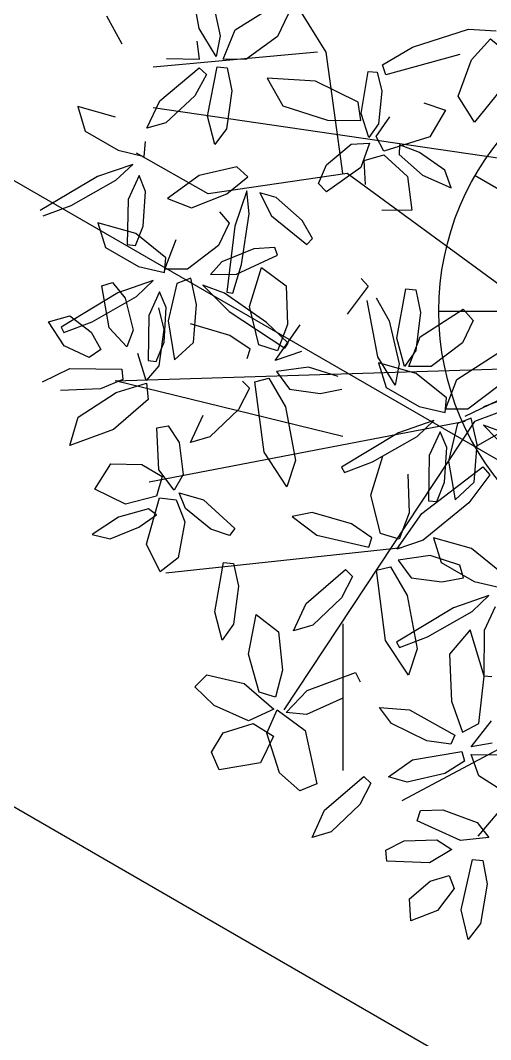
# Model space of a CAD drawing. Extents: x 8365 to 8547, y -347 to -272.
# Drawn here: x 8498.463 to 8498.983, y -328.257 to -327.13 of the extents above; entities that cross this region are included whole.
import ezdxf

# ---------------------------------------------------------------- set-up
doc = ezdxf.new("R2010")
doc.units = 0
doc.layers.get('0').update_dxf_attribs({"linetype": 'CONTINUOUS'})
doc.layers.add('1', color=7, linetype='CONTINUOUS')

msp = doc.modelspace()

# ---------------------------------------------------------------- linework, layer by layer
at = {"color": 44}
for p, q in [((8498.8009, -327.1648), (8498.7076, -327.0138)), ((8498.7915, -327.1648), (8498.6098, -327.1815)), ((8498.8195, -327.299), (8498.8009, -327.1648)), ((8499.1085, -327.299), (8498.6098, -327.2263)), ((8498.6704, -327.3214), (8498.5911, -327.2766)), ((8498.8242, -327.299), (8498.6704, -327.3214)), ((8499.0946, -327.497), (8498.8242, -327.299)), ((8498.9753, -327.5567), (8499.2307, -327.4626)), ((8499.2363, -327.4715), (8498.965, -327.5731)), ((8498.5678, -327.5283), (8499.067, -327.5129)), ((8498.9547, -327.5674), (8499.067, -327.5129)), ((8498.8195, -327.5898), (8498.5678, -327.5283)), ((8498.9547, -327.573), (8498.6051, -327.6402)), ((8498.965, -327.5731), (8498.7542, -327.8918)), ((8499.3221, -327.616), (8498.9686, -328.0316)), ((8498.8847, -327.7129), (8498.6238, -327.7408)), ((8498.8195, -327.7969), (8498.8195, -327.9589)), ((8499.0945, -327.8806), (8498.8847, -327.9925))]:
    msp.add_line(p, q, dxfattribs=at)
at = {"color": 60}
for p, q in [((8498.6604, -327.1384), (8498.6494, -327.0758)), ((8498.6733, -327.0988), (8498.6839, -327.1465)), ((8498.7003, -327.1399), (8498.7484, -327.1101)), ((8498.5581, -327.1246), (8498.575, -327.1554)), ((8498.7591, -327.1227), (8498.747, -327.1473)), ((8498.6793, -327.1696), (8498.6604, -327.1384)), ((8498.6872, -327.1725), (8498.7003, -327.1399)), ((8498.8963, -327.1591), (8498.9584, -327.1394)), ((8498.9584, -327.1394), (8498.989, -327.141)), ((8498.6839, -327.1465), (8498.6793, -327.1696)), ((8498.747, -327.1473), (8498.7122, -327.173)), ((8498.9616, -327.1731), (8498.9826, -327.1501)), ((8498.9826, -327.1501), (8498.9994, -327.1639)), ((8498.6608, -327.1726), (8498.6583, -327.1524)), ((8498.8632, -327.1789), (8498.8963, -327.1591)), ((8498.6243, -327.1718), (8498.6608, -327.1726)), ((8498.7122, -327.173), (8498.6872, -327.1725)), ((8498.9487, -327.1674), (8498.867, -327.1898)), ((8498.947, -327.2133), (8498.9616, -327.1731)), ((8498.6169, -327.2186), (8498.6607, -327.1819)), ((8498.6607, -327.1819), (8498.6685, -327.1896)), ((8498.6699, -327.2354), (8498.6806, -327.1811)), ((8498.6806, -327.1811), (8498.6915, -327.1821)), ((8498.6915, -327.1821), (8498.6965, -327.2074)), ((8498.867, -327.1898), (8498.8632, -327.1789)), ((8498.6685, -327.1896), (8498.6559, -327.2129)), ((8498.7892, -327.1967), (8498.7357, -327.1936)), ((8498.7357, -327.1936), (8498.7531, -327.2241)), ((8498.8363, -327.22), (8498.7892, -327.1967)), ((8498.8398, -327.2326), (8498.8475, -327.1861)), ((8498.8475, -327.1861), (8498.8573, -327.1867)), ((8498.8573, -327.1867), (8498.8626, -327.208)), ((8498.6965, -327.2074), (8498.6907, -327.2495)), ((8498.8626, -327.208), (8498.8587, -327.244)), ((8498.9932, -327.2071), (8498.9648, -327.2423)), ((8498.6026, -327.2488), (8498.6169, -327.2186)), ((8498.6559, -327.2129), (8498.6238, -327.2429)), ((8498.9648, -327.2423), (8498.947, -327.2133)), ((8498.5681, -327.2368), (8498.5264, -327.2247)), ((8498.5264, -327.2247), (8498.5346, -327.252)), ((8498.7531, -327.2241), (8498.8026, -327.2398)), ((8498.8391, -327.2402), (8498.8363, -327.22)), ((8498.9088, -327.2206), (8498.9328, -327.2289)), ((8498.9328, -327.2289), (8498.9154, -327.2584)), ((8498.678, -327.2668), (8498.6699, -327.2354)), ((8498.8026, -327.2398), (8498.8391, -327.2402)), ((8498.848, -327.259), (8498.8398, -327.2326)), ((8498.8563, -327.2579), (8498.8715, -327.2362)), ((8498.5346, -327.252), (8498.571, -327.2732)), ((8498.6238, -327.2429), (8498.6026, -327.2488)), ((8498.6907, -327.2495), (8498.678, -327.2668)), ((8498.8587, -327.244), (8498.848, -327.259)), ((8498.5998, -327.2801), (8498.6012, -327.2637)), ((8498.8646, -327.2742), (8498.8563, -327.2579)), ((8498.9154, -327.2584), (8498.8646, -327.2742)), ((8498.571, -327.2732), (8498.5998, -327.2801)), ((8498.8015, -327.2894), (8498.8287, -327.2666)), ((8498.8287, -327.2666), (8498.8487, -327.2653)), ((8498.8487, -327.2653), (8498.8391, -327.2921)), ((8498.8821, -327.2671), (8498.8816, -327.2779)), ((8498.904, -327.2758), (8498.8821, -327.2671)), ((8498.9321, -327.2952), (8498.904, -327.2758)), ((8498.8431, -327.2847), (8498.8648, -327.2781)), ((8498.8444, -327.311), (8498.8431, -327.2847)), ((8498.8648, -327.2781), (8498.8909, -327.3021)), ((8498.8816, -327.2779), (8498.9074, -327.3007)), ((8498.5871, -327.2889), (8498.5481, -327.3022)), ((8498.5685, -327.3064), (8498.5871, -327.2889)), ((8498.7021, -327.2915), (8498.6606, -327.3012)), ((8498.7142, -327.3027), (8498.7021, -327.2915)), ((8498.7925, -327.3098), (8498.8015, -327.2894)), ((8498.8391, -327.2921), (8498.8013, -327.3191)), ((8498.9393, -327.3147), (8498.9321, -327.2952)), ((8498.5481, -327.3022), (8498.4849, -327.3399)), ((8498.5192, -327.3342), (8498.5685, -327.3064)), ((8498.5941, -327.3013), (8498.5819, -327.3275)), ((8498.6014, -327.3188), (8498.5941, -327.3013)), ((8498.6606, -327.3012), (8498.6254, -327.3267)), ((8498.6911, -327.3213), (8498.7142, -327.3027)), ((8498.8909, -327.3021), (8498.8955, -327.3395)), ((8498.9074, -327.3007), (8498.9393, -327.3147)), ((8498.5987, -327.357), (8498.6014, -327.3188)), ((8498.7133, -327.3182), (8498.6999, -327.3571)), ((8498.7158, -327.3436), (8498.7133, -327.3182)), ((8498.7458, -327.3253), (8498.7275, -327.3202)), ((8498.7275, -327.3202), (8498.7407, -327.3459)), ((8498.8013, -327.3191), (8498.7925, -327.3098)), ((8498.5819, -327.3275), (8498.581, -327.3774)), ((8498.6254, -327.3267), (8498.652, -327.3369)), ((8498.652, -327.3369), (8498.6911, -327.3213)), ((8498.7743, -327.3508), (8498.7458, -327.3253)), ((8498.4881, -327.3458), (8498.5192, -327.3342)), ((8498.683, -327.3414), (8498.6938, -327.3538)), ((8498.8955, -327.3395), (8498.8624, -327.34)), ((8498.5905, -327.3653), (8498.5487, -327.3535)), ((8498.5487, -327.3535), (8498.5571, -327.3807)), ((8498.6938, -327.3538), (8498.6821, -327.3786)), ((8498.7075, -327.3996), (8498.7158, -327.3436)), ((8498.7407, -327.3459), (8498.7795, -327.3773)), ((8498.7859, -327.3707), (8498.7743, -327.3508)), ((8498.5901, -327.3784), (8498.5987, -327.357)), ((8498.6238, -327.392), (8498.5905, -327.3653)), ((8498.6999, -327.3571), (8498.691, -327.4301)), ((8498.6227, -327.4046), (8498.6353, -327.3718)), ((8498.7795, -327.3773), (8498.7859, -327.3707)), ((8498.5571, -327.3807), (8498.5936, -327.4018)), ((8498.581, -327.3774), (8498.5901, -327.3784)), ((8498.6821, -327.3786), (8498.6477, -327.4048)), ((8498.7211, -327.3822), (8498.6855, -327.3964)), ((8498.7441, -327.3807), (8498.7211, -327.3822)), ((8498.7471, -327.3893), (8498.7441, -327.3807)), ((8498.6224, -327.4085), (8498.6238, -327.392)), ((8498.6855, -327.3964), (8498.6729, -327.4106)), ((8498.6976, -327.4312), (8498.7075, -327.3996)), ((8498.7018, -327.4101), (8498.7471, -327.3893)), ((8498.5936, -327.4018), (8498.6224, -327.4085)), ((8498.6477, -327.4048), (8498.6227, -327.4046)), ((8498.6729, -327.4106), (8498.7018, -327.4101)), ((8498.7161, -327.446), (8498.7293, -327.4028)), ((8498.7293, -327.4028), (8498.7566, -327.423)), ((8498.5529, -327.423), (8498.5646, -327.4194)), ((8498.5646, -327.4194), (8498.5787, -327.4369)), ((8498.6097, -327.4173), (8498.5708, -327.4308)), ((8498.5913, -327.435), (8498.6097, -327.4173)), ((8498.6359, -327.4205), (8498.6261, -327.462)), ((8498.6513, -327.4147), (8498.6359, -327.4205)), ((8498.6577, -327.4436), (8498.6513, -327.4147)), ((8498.8396, -327.4149), (8498.8473, -327.4236)), ((8498.5708, -327.4308), (8498.5079, -327.4689)), ((8498.5611, -327.4695), (8498.5529, -327.423)), ((8498.6168, -327.4297), (8498.6048, -327.456)), ((8498.6242, -327.4472), (8498.6168, -327.4297)), ((8498.6886, -327.4314), (8498.6647, -327.4223)), ((8498.6647, -327.4223), (8498.6937, -327.4516)), ((8498.7351, -327.4637), (8498.6886, -327.4314)), ((8498.691, -327.4301), (8498.6976, -327.4312)), ((8498.7566, -327.423), (8498.7581, -327.4658)), ((8498.8473, -327.4236), (8498.824, -327.4544)), ((8498.8792, -327.481), (8498.8891, -327.4265)), ((8498.8891, -327.4265), (8498.9, -327.4274)), ((8498.9, -327.4274), (8498.9054, -327.4526)), ((8498.5421, -327.463), (8498.5913, -327.435)), ((8498.5787, -327.4369), (8498.5875, -327.472)), ((8498.6543, -327.4856), (8498.6577, -327.4436)), ((8498.8581, -327.5017), (8498.8462, -327.4393)), ((8498.8562, -327.4365), (8498.8705, -327.462)), ((8498.6048, -327.456), (8498.6041, -327.5058)), ((8498.6155, -327.4474), (8498.6216, -327.4715)), ((8498.6217, -327.4854), (8498.6242, -327.4472)), ((8498.6937, -327.4516), (8498.7551, -327.4921)), ((8498.7265, -327.4884), (8498.7161, -327.446)), ((8498.9054, -327.4526), (8498.9001, -327.4948)), ((8498.9048, -327.4794), (8498.9525, -327.4489)), ((8498.9525, -327.4489), (8498.9633, -327.4614)), ((8498.4939, -327.4629), (8498.5174, -327.4564)), ((8498.5113, -327.4895), (8498.4939, -327.4629)), ((8498.5111, -327.4748), (8498.5421, -327.463)), ((8498.5174, -327.4564), (8498.5412, -327.4745)), ((8498.6261, -327.462), (8498.6334, -327.5049)), ((8498.6945, -327.4779), (8498.6509, -327.4653)), ((8498.7591, -327.4867), (8498.7351, -327.4637)), ((8498.7447, -327.5058), (8498.7722, -327.4663)), ((8498.7581, -327.4658), (8498.7473, -327.4949)), ((8498.8705, -327.462), (8498.8818, -327.5095)), ((8498.9633, -327.4614), (8498.9517, -327.4862)), ((8498.5079, -327.4689), (8498.5111, -327.4748)), ((8498.5412, -327.4745), (8498.552, -327.4936)), ((8498.5805, -327.4906), (8498.5611, -327.4695)), ((8498.5875, -327.472), (8498.5805, -327.4906)), ((8498.6216, -327.4715), (8498.6159, -327.5115)), ((8498.717, -327.4932), (8498.6945, -327.4779)), ((8498.539, -327.5024), (8498.5113, -327.4895)), ((8498.6132, -327.5068), (8498.6217, -327.4854)), ((8498.6334, -327.5049), (8498.6543, -327.4856)), ((8498.7473, -327.4949), (8498.7265, -327.4884)), ((8498.7551, -327.4921), (8498.7591, -327.4867)), ((8498.8876, -327.5123), (8498.8792, -327.481)), ((8498.8922, -327.5122), (8498.9048, -327.4794)), ((8498.9517, -327.4862), (8498.9172, -327.5123)), ((8498.552, -327.4936), (8498.539, -327.5024)), ((8498.6021, -327.5279), (8498.5926, -327.4979)), ((8498.7136, -327.5036), (8498.717, -327.4932)), ((8498.7737, -327.4959), (8498.7447, -327.5058)), ((8498.9001, -327.4948), (8498.8876, -327.5123)), ((8498.9454, -327.5267), (8498.9931, -327.4962)), ((8498.6159, -327.5115), (8498.6021, -327.5279)), ((8498.6041, -327.5058), (8498.6132, -327.5068)), ((8498.8774, -327.5328), (8498.8581, -327.5017)), ((8498.9006, -327.5202), (8498.8587, -327.5083)), ((8498.8587, -327.5083), (8498.8672, -327.5355)), ((8498.8818, -327.5095), (8498.8774, -327.5328)), ((8498.9172, -327.5123), (8498.8922, -327.5122)), ((8498.4874, -327.5292), (8498.5176, -327.5147)), ((8498.5176, -327.5147), (8498.5749, -327.5152)), ((8498.5749, -327.5152), (8498.576, -327.5268)), ((8498.7813, -327.5129), (8498.7461, -327.5179)), ((8498.7461, -327.5179), (8498.7606, -327.5375)), ((8498.8144, -327.5234), (8498.7813, -327.5129)), ((8498.9338, -327.5469), (8498.9006, -327.5202)), ((8498.576, -327.5268), (8498.5513, -327.5369)), ((8498.5688, -327.5411), (8498.6022, -327.5307)), ((8498.6022, -327.5307), (8498.604, -327.5489)), ((8498.7083, -327.5287), (8498.7162, -327.5363)), ((8498.7221, -327.5291), (8498.7375, -327.5254)), ((8498.7323, -327.6069), (8498.7221, -327.5291)), ((8498.7375, -327.5254), (8498.7559, -327.557)), ((8498.9327, -327.5594), (8498.9454, -327.5267)), ((8498.9922, -327.5334), (8498.9577, -327.5596)), ((8498.5513, -327.5369), (8498.5074, -327.539)), ((8498.5268, -327.5683), (8498.5688, -327.5411)), ((8498.7162, -327.5363), (8498.7039, -327.5598)), ((8498.7606, -327.5375), (8498.7944, -327.5421)), ((8498.7944, -327.5421), (8498.8183, -327.5375)), ((8498.8672, -327.5355), (8498.9037, -327.5566)), ((8498.604, -327.5489), (8498.5658, -327.5821)), ((8498.7559, -327.557), (8498.7671, -327.6162)), ((8498.9037, -327.5566), (8498.9325, -327.5633)), ((8498.9325, -327.5633), (8498.9338, -327.5469)), ((8498.5175, -327.5996), (8498.5268, -327.5683)), ((8498.6511, -327.5964), (8498.6649, -327.566)), ((8498.7039, -327.5598), (8498.6722, -327.5902)), ((8498.9577, -327.5596), (8498.9327, -327.5594)), ((8498.6138, -327.5801), (8498.6264, -327.5778)), ((8498.6264, -327.5778), (8498.6386, -327.5965)), ((8498.9198, -327.5721), (8498.8809, -327.5856)), ((8498.9014, -327.5898), (8498.9198, -327.5721)), ((8498.946, -327.5754), (8498.9362, -327.6169)), ((8498.9614, -327.5695), (8498.946, -327.5754)), ((8498.9677, -327.5984), (8498.9614, -327.5695)), ((8498.9987, -327.5862), (8498.9748, -327.5772)), ((8498.5658, -327.5821), (8498.5175, -327.5996)), ((8498.6158, -327.6264), (8498.6138, -327.5801)), ((8498.6722, -327.5902), (8498.6511, -327.5964)), ((8498.8809, -327.5856), (8498.8179, -327.6237)), ((8498.8522, -327.6179), (8498.9014, -327.5898)), ((8498.9269, -327.5845), (8498.9149, -327.6108)), ((8498.9343, -327.602), (8498.9269, -327.5845)), ((8498.6386, -327.5965), (8498.6428, -327.6317)), ((8498.9318, -327.6402), (8498.9343, -327.602)), ((8498.9644, -327.6404), (8498.9677, -327.5984)), ((8498.7576, -327.6453), (8498.7323, -327.6069)), ((8498.8505, -327.6545), (8498.8637, -327.6113)), ((8498.9149, -327.6108), (8498.9142, -327.6607)), ((8498.5452, -327.6478), (8498.5629, -327.6198)), ((8498.5629, -327.6198), (8498.5971, -327.6206)), ((8498.5971, -327.6206), (8498.6198, -327.6339)), ((8498.7671, -327.6162), (8498.7576, -327.6453)), ((8498.8179, -327.6237), (8498.8212, -327.6296)), ((8498.8212, -327.6296), (8498.8522, -327.6179)), ((8498.9067, -327.6748), (8498.9741, -327.6234)), ((8498.9362, -327.6169), (8498.9435, -327.6597)), ((8498.9741, -327.6234), (8498.9817, -327.6321)), ((8498.6198, -327.6339), (8498.6135, -327.6557)), ((8498.6329, -327.6491), (8498.6158, -327.6264)), ((8498.6428, -327.6317), (8498.6329, -327.6491)), ((8498.8911, -327.6315), (8498.8926, -327.6742)), ((8498.9817, -327.6321), (8498.9585, -327.6629)), ((8498.9233, -327.6616), (8498.9318, -327.6402)), ((8498.9435, -327.6597), (8498.9644, -327.6404)), ((8498.579, -327.6644), (8498.5452, -327.6478)), ((8498.6135, -327.6557), (8498.579, -327.6644)), ((8498.6022, -327.7088), (8498.6168, -327.6577)), ((8498.6168, -327.6577), (8498.635, -327.6596)), ((8498.6454, -327.6692), (8498.6386, -327.652)), ((8498.6386, -327.652), (8498.6652, -327.6596)), ((8498.861, -327.6969), (8498.8505, -327.6545)), ((8498.6045, -327.6698), (8498.5713, -327.679)), ((8498.6133, -327.6762), (8498.6045, -327.6698)), ((8498.635, -327.6596), (8498.6448, -327.6842)), ((8498.6734, -327.6921), (8498.6454, -327.6692)), ((8498.6652, -327.6596), (8498.7, -327.6915)), ((8498.9585, -327.6629), (8498.9081, -327.7044)), ((8498.9142, -327.6607), (8498.9233, -327.6616)), ((8498.5713, -327.679), (8498.5421, -327.6981)), ((8498.594, -327.6898), (8498.6133, -327.6762)), ((8498.7854, -327.6738), (8498.7632, -327.678)), ((8498.7632, -327.678), (8498.7906, -327.6987)), ((8498.8289, -327.6863), (8498.7854, -327.6738)), ((8498.8792, -327.7143), (8498.9067, -327.6748)), ((8498.8926, -327.6742), (8498.8817, -327.7034)), ((8498.5623, -327.7027), (8498.594, -327.6898)), ((8498.6448, -327.6842), (8498.6375, -327.724)), ((8498.6941, -327.6993), (8498.6734, -327.6921)), ((8498.7, -327.6915), (8498.6941, -327.6993)), ((8498.8515, -327.7017), (8498.8289, -327.6863)), ((8498.5421, -327.6981), (8498.5623, -327.7027)), ((8498.7906, -327.6987), (8498.848, -327.7121)), ((8498.848, -327.7121), (8498.8515, -327.7017)), ((8498.8817, -327.7034), (8498.861, -327.6969)), ((8498.9615, -327.7137), (8498.9197, -327.7018)), ((8498.9197, -327.7018), (8498.9281, -327.729)), ((8498.6175, -327.7395), (8498.6022, -327.7088)), ((8498.9081, -327.7044), (8498.8792, -327.7143)), ((8498.6375, -327.724), (8498.6175, -327.7395)), ((8498.9158, -327.7214), (8498.8806, -327.7264)), ((8498.8806, -327.7264), (8498.895, -327.7459)), ((8498.9489, -327.7319), (8498.9158, -327.7214)), ((8498.6777, -327.7836), (8498.6876, -327.7291)), ((8498.6876, -327.7291), (8498.6985, -327.73)), ((8498.6985, -327.73), (8498.7039, -327.7552)), ((8498.7789, -327.7743), (8498.8222, -327.7369)), ((8498.8222, -327.7369), (8498.8302, -327.7445)), ((8498.8565, -327.7376), (8498.872, -327.7339)), ((8498.8667, -327.8153), (8498.8565, -327.7376)), ((8498.872, -327.7339), (8498.8904, -327.7654)), ((8498.9281, -327.729), (8498.9646, -327.7501)), ((8498.9528, -327.746), (8498.9489, -327.7319)), ((8498.8302, -327.7445), (8498.8179, -327.768)), ((8498.895, -327.7459), (8498.9289, -327.7506)), ((8498.9289, -327.7506), (8498.9528, -327.746)), ((8498.7039, -327.7552), (8498.6986, -327.7974)), ((8498.8179, -327.768), (8498.7862, -327.7984)), ((8498.8904, -327.7654), (8498.9015, -327.8246)), ((8498.9807, -327.7656), (8498.9418, -327.7792)), ((8498.9623, -327.7833), (8498.9807, -327.7656)), ((8498.765, -327.8046), (8498.7789, -327.7743)), ((8498.9418, -327.7792), (8498.8788, -327.8172)), ((8498.9878, -327.778), (8498.9758, -327.8044))]:
    msp.add_line(p, q, dxfattribs=at)
at = {"linetype": 'CONTINUOUS'}
for p, q in [((8498.9657, -327.6012), (8499.4853, -327.3012)), ((8498.9657, -327.3012), (8499.4853, -327.6012)), ((8498.9255, -327.4512), (8499.5255, -327.4512)), ((8498.9255, -327.4512), (8499.5255, -327.4512)), ((8498.9255, -327.4512), (8499.5255, -327.4512))]:
    msp.add_line(p, q, dxfattribs=at)
at = {"color": 62}
for p, q in [((8498.9748, -327.5772), (8499.0038, -327.6065)), ((8498.9947, -327.7404), (8498.9615, -327.7137)), ((8498.9646, -327.7501), (8498.9934, -327.7568)), ((8498.6861, -327.8149), (8498.6777, -327.7836)), ((8498.715, -327.8305), (8498.7236, -327.7867)), ((8498.7236, -327.7867), (8498.7484, -327.8056)), ((8498.9131, -327.8114), (8498.9623, -327.7833)), ((8498.6986, -327.7974), (8498.6861, -327.8149)), ((8498.7862, -327.7984), (8498.765, -327.8046)), ((8498.9602, -327.8036), (8498.9374, -327.8303)), ((8498.9756, -327.8549), (8498.9602, -327.8036)), ((8498.9758, -327.8044), (8498.9751, -327.8542)), ((8498.7484, -327.8056), (8498.7525, -327.8482)), ((8498.8921, -327.8537), (8498.8667, -327.8153)), ((8498.8821, -327.8231), (8498.9131, -327.8114)), ((8498.8788, -327.8172), (8498.8821, -327.8231)), ((8498.9015, -327.8246), (8498.8921, -327.8537)), ((8498.7267, -327.8723), (8498.715, -327.8305)), ((8498.9374, -327.8303), (8498.9396, -327.8822)), ((8498.7525, -327.8482), (8498.745, -327.8778)), ((8498.6556, -327.8666), (8498.6692, -327.8533)), ((8498.6692, -327.8533), (8498.7103, -327.863)), ((8498.7799, -327.8706), (8498.8335, -327.8506)), ((8498.8335, -327.8506), (8498.8387, -327.861)), ((8498.9698, -327.9071), (8498.9756, -327.8549)), ((8498.9751, -327.8542), (8498.9842, -327.8552)), ((8498.677, -327.8873), (8498.6556, -327.8666)), ((8498.7103, -327.863), (8498.7431, -327.8914)), ((8498.745, -327.8778), (8498.7267, -327.8723)), ((8498.7568, -327.895), (8498.7799, -327.8706)), ((8498.8193, -327.8792), (8498.7791, -327.897)), ((8498.9396, -327.8822), (8498.9518, -327.9166)), ((8498.715, -327.9041), (8498.677, -327.8873)), ((8498.7431, -327.8914), (8498.715, -327.9041)), ((8498.7354, -327.9179), (8498.7466, -327.8918)), ((8498.7466, -327.8918), (8498.7777, -327.9148)), ((8498.7791, -327.897), (8498.7568, -327.895)), ((8498.873, -327.907), (8498.86, -327.8892)), ((8498.86, -327.8892), (8498.8932, -327.8919)), ((8498.8932, -327.8919), (8498.9431, -327.9198)), ((8498.9612, -327.9328), (8498.9837, -327.904)), ((8498.6742, -327.9387), (8498.687, -327.9175)), ((8498.687, -327.9175), (8498.7203, -327.9072)), ((8498.7203, -327.9072), (8498.7426, -327.9209)), ((8498.7495, -327.9618), (8498.7354, -327.9179)), ((8498.7777, -327.9148), (8498.7907, -327.9739)), ((8498.9124, -327.9264), (8498.873, -327.907)), ((8498.9518, -327.9166), (8498.9698, -327.9071)), ((8498.7426, -327.9209), (8498.7282, -327.9504)), ((8498.9387, -327.9299), (8498.9124, -327.9264)), ((8498.9431, -327.9198), (8498.9387, -327.9299)), ((8498.9845, -327.9289), (8498.9612, -327.9328)), ((8498.6826, -327.9583), (8498.6742, -327.9387)), ((8498.7282, -327.9504), (8498.6826, -327.9583)), ((8498.8699, -327.9661), (8498.8963, -327.9474)), ((8498.772, -327.9815), (8498.7495, -327.9618)), ((8498.7907, -327.9739), (8498.772, -327.9815)), ((8498.7992, -328.0028), (8498.8425, -327.9655)), ((8498.8504, -327.9731), (8498.8382, -327.9966)), ((8498.8425, -327.9655), (8498.8504, -327.9731)), ((8498.8906, -327.9718), (8498.8699, -327.9661)), ((8498.8382, -327.9966), (8498.8064, -328.027)), ((8498.7853, -328.0332), (8498.7992, -328.0028)), ((8498.8064, -328.027), (8498.7853, -328.0332)), ((8498.867, -328.047), (8498.8871, -328.0369)), ((8498.8681, -328.0592), (8498.867, -328.047)), ((8498.8944, -328.1253), (8498.8931, -328.101))]:
    msp.add_line(p, q, dxfattribs=at)
at = {"color": 64}
for p, q in [((8498.8963, -327.9474), (8498.9509, -327.9381)), ((8498.9509, -327.9381), (8498.9538, -327.9487)), ((8498.9538, -327.9487), (8498.932, -327.9623)), ((8498.9697, -327.9648), (8498.9613, -327.9413)), ((8498.9613, -327.9413), (8498.9964, -327.9419)), ((8498.932, -327.9623), (8498.8906, -327.9718)), ((8499.0061, -327.9882), (8498.9697, -327.9648)), ((8498.9015, -328.0148), (8498.9052, -328.0032)), ((8498.9052, -328.0032), (8498.93, -328.0024)), ((8498.93, -328.0024), (8498.9679, -328.0164)), ((8498.9496, -328.0363), (8498.9015, -328.0148)), ((8498.9679, -328.0164), (8498.9809, -328.0333)), ((8498.8871, -328.0369), (8498.9232, -328.0357)), ((8498.9232, -328.0357), (8498.9399, -328.0465)), ((8498.9809, -328.0333), (8498.9496, -328.0363)), ((8498.9399, -328.0465), (8498.9152, -328.061)), ((8498.9152, -328.061), (8498.8681, -328.0592)), ((8498.9502, -328.1131), (8498.9628, -328.0573)), ((8498.9628, -328.0573), (8498.9743, -328.0587)), ((8498.9743, -328.0587), (8498.979, -328.0849)), ((8498.9159, -328.0815), (8498.9368, -328.075)), ((8498.9368, -328.075), (8498.9426, -328.0896)), ((8498.8931, -328.101), (8498.9159, -328.0815)), ((8498.979, -328.0849), (8498.9717, -328.1282)), ((8498.9426, -328.0896), (8498.9241, -328.114)), ((8498.9241, -328.114), (8498.8944, -328.1253)), ((8498.9579, -328.1458), (8498.9502, -328.1131)), ((8498.9717, -328.1282), (8498.9579, -328.1458))]:
    msp.add_line(p, q, dxfattribs=at)
at = {"layer": '1', "color": 1, "linetype": 'CONTINUOUS'}
for p, q in [((8503.9886, -330.5012), (8491.6088, -323.3537)), ((8503.8278, -331.1012), (8491.1696, -323.7929))]:
    msp.add_line(p, q, dxfattribs=at)
msp.add_circle((8499.2255, -327.4512), 0.3, dxfattribs=at)

doc.saveas('drawing.dxf')
